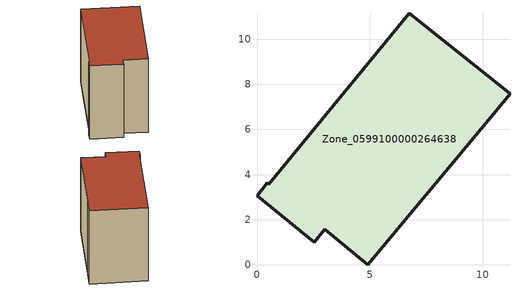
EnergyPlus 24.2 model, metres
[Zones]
Zone_0599100000264638
 floor ground (C_G): 2.54,0.99 0,3.07 0.46,3.63 0.52,3.56 6.74,11.14 11.2,7.57 10.05,6.17 4.9,0 3.01,1.57 z0
 wall outside (C_F): 11.2,7.57 6.74,11.14 0.52,3.56 0.46,3.63 0,3.07 2.54,0.99 3.01,1.57 4.9,0 10.05,6.17 11.2,7.57 z0:8.27
 roof outside (C_R): 2.54,0.99 3.01,1.57 4.9,0 10.05,6.17 11.2,7.57 6.74,11.14 0.52,3.56 0.46,3.63 0,3.07 z8.27
[BUILDING]
Pand.0599100000264638: North Axis=0; Terrain=City; Loads Convergence Tolerance Value=0.04; Temperature Convergence Tolerance Value=0.4; Solar Distribution=FullExterior; Maximum Number of Warmup Days=25; Minimum Number of Warmup Days=1
[Site:Location]
Rotterdam.The.Hague.AP_ZH_NLD Design_Conditions: Latitude=51.96; Longitude=4.45; Time Zone=1; Elevation=-4.5
[SITE:GROUNDTEMPERATURE:BUILDINGSURFACE]
18, 18, 18, 18, 18, 18, 18, 18, 18, 18, 18, 18
[MATERIAL] Thermal Absorptance=0.9; Solar Absorptance=0.7; Visible Absorptance=0.7
Name | Roughness | Thickness | Conductivity | Density | Specific Heat
G.TI.1946-1964 | MediumSmooth | 0.15 | 1 | 540 | 1210
F.TI.1946-1964 | Rough | 0.3 | 0.857143 | 1920 | 840
R.TI.1946-1964 | MediumRough | 0.2 | 0.277778 | 1500 | 1000
[CONSTRUCTION]
C_G: G.TI.1946-1964
C_F: F.TI.1946-1964
C_R: R.TI.1946-1964
[ZONE]
Zone_0599100000264638: Type=1; Multiplier=1; Ceiling Height=Autocalculate; Volume=Autocalculate; Floor Area=autocalculate; Part of Total Floor Area=Yes
[ZONEINFILTRATION:DESIGNFLOWRATE]
Infil_Zone_0599100000264638: Zone or ZoneList or Space or SpaceList=Zone_0599100000264638; Schedule=AlwaysOn; Design Flow Rate Calculation Method=Flow/Area; Flow Rate per Floor Area=0.003; Constant Term Coefficient=1; Temperature Term Coefficient=0; Velocity Term Coefficient=0; Velocity Squared Term Coefficient=0
[HVACTEMPLATE:ZONE:IDEALLOADSAIRSYSTEM]
Zone_0599100000264638: Maximum Heating Supply Air Temperature=50; Minimum Cooling Supply Air Temperature=13; Maximum Heating Supply Air Humidity Ratio=0.0156; Minimum Cooling Supply Air Humidity Ratio=0.0077; Heating Limit=NoLimit; Cooling Limit=NoLimit; Dehumidification Control Type=ConstantSensibleHeatRatio; Cooling Sensible Heat Ratio=0.7; Dehumidification Setpoint=60; Humidification Control Type=None; Humidification Setpoint=30; Outdoor Air Method=None; Outdoor Air Flow Rate per Person=0.00944; Outdoor Air Flow Rate per Zone Floor Area=0; Outdoor Air Flow Rate per Zone=0; Demand Controlled Ventilation Type=None; Outdoor Air Economizer Type=NoEconomizer; Heat Recovery Type=None; Sensible Heat Recovery Effectiveness=0.7; Latent Heat Recovery Effectiveness=0.65
[ZONECONTROL:THERMOSTAT]
ThermostatControl_Zone_0599100000264638: Zone or ZoneList=Zone_0599100000264638; Control Type Schedule=DualSetpointControlType; Control 1=Thermostat_Zone_0599100000264638; Temperature Difference Between Cutout And Setpoint=0
[THERMOSTATSETPOINT:DUALSETPOINT]
Thermostat_Zone_0599100000264638: Heating Setpoint Temperature Schedule=HeatingSetpoint_Zone_0599100000264638; Cooling Setpoint Temperature Schedule=CoolingSetpoint_Zone_0599100000264638
[SCHEDULE:COMPACT]
HeatingSetpoint_Zone_0599100000264638: Through: 12/31, For: AllDays, Until: 24:00, 21
CoolingSetpoint_Zone_0599100000264638: Through: 12/31, For: AllDays, Until: 24:00, 24
DualSetpointControlType: Through: 12/31, For: AllDays, Until: 24:00, 4
AlwaysOn: Through: 12/31, For: AllDays, Until: 24:00, 1
